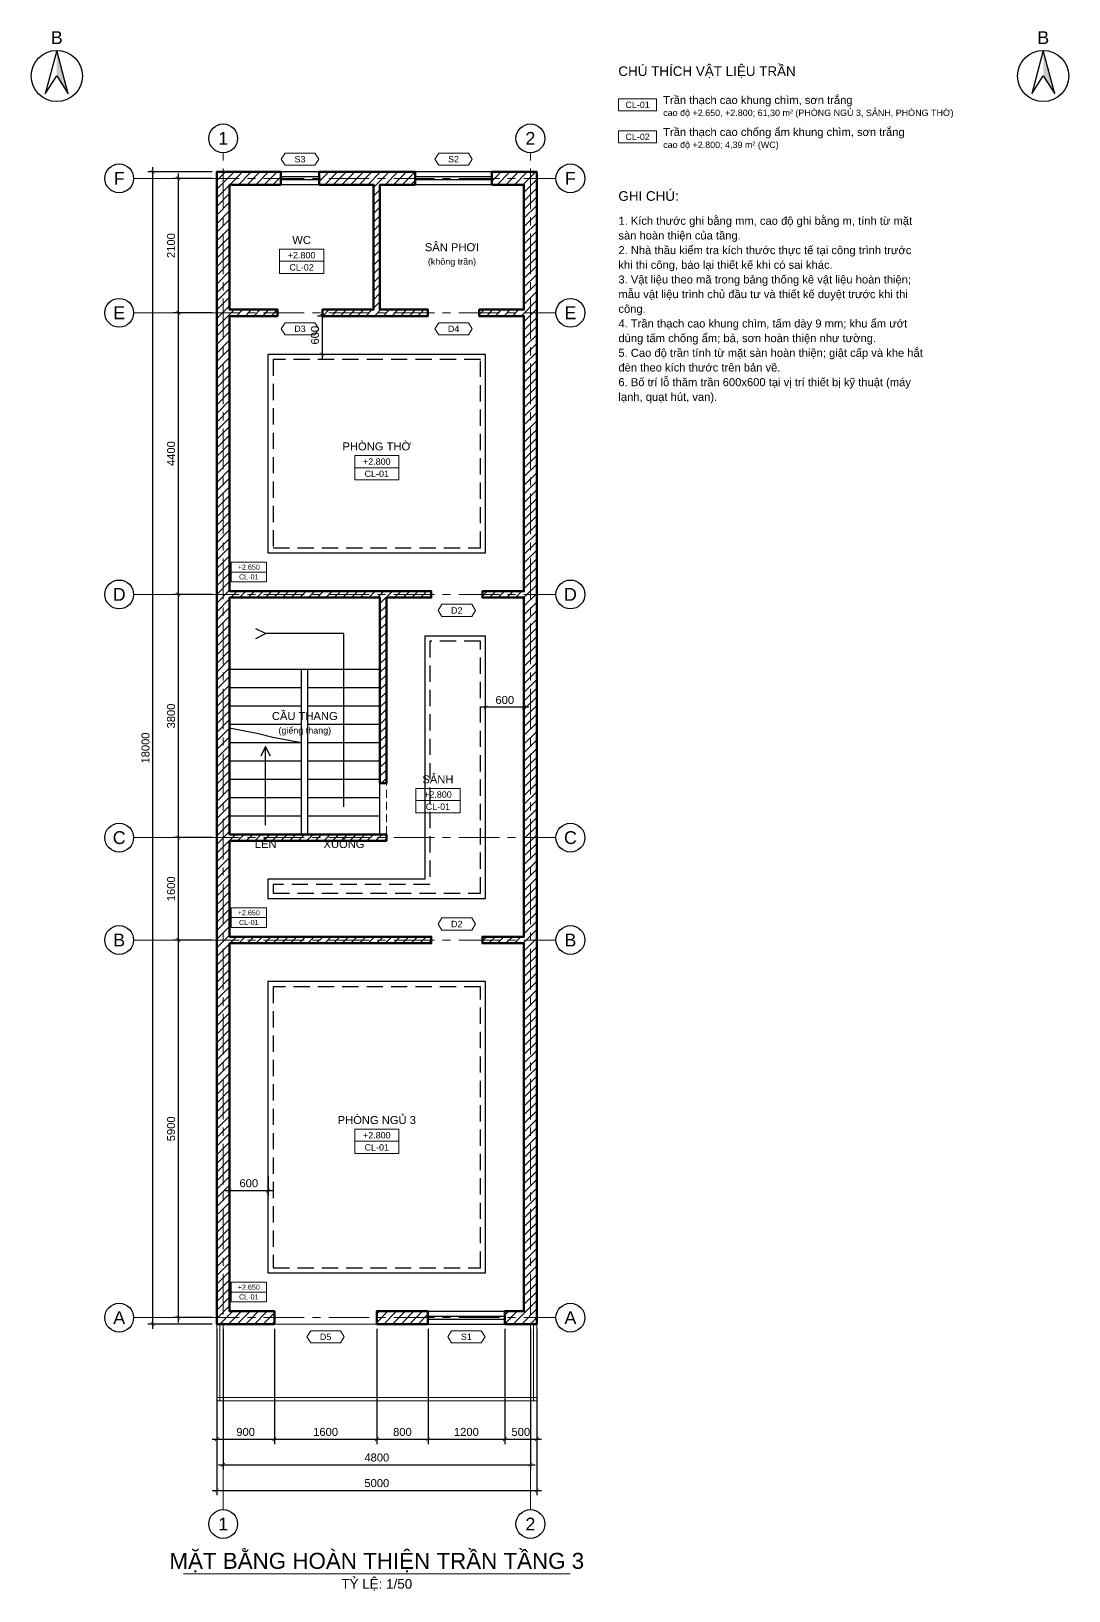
# Model space of a CAD drawing. Header units: millimetres. Extents: x -2900 to 278461, y -22074 to 20200.
# Drawn here: x 153980 to 170192, y -4168 to 20200 of the extents above; entities that cross this region are included whole.
import ezdxf
from ezdxf.enums import TextEntityAlignment as Align

# ---------------------------------------------------------------- set-up
doc = ezdxf.new("R2010")
doc.units = ezdxf.units.MM
doc.header["$LTSCALE"] = 20
for name, pattern in [('CENTER', [50.8, 31.75, -6.35, 6.35, -6.35]), ('DASHED', [19.05, 12.7, -6.35]), ('HIDDEN', [9.525, 6.35, -3.175])]:
    doc.linetypes.add(name, pattern=pattern)
for name, color, linetype, lineweight in [('A-ANNO-DIMS', 1, 'Continuous', 18), ('A-ANNO-NOTE', 7, 'Continuous', 18), ('A-ANNO-ROOM', 7, 'Continuous', 25), ('A-ANNO-SYMB', 7, 'Continuous', 25), ('A-ANNO-TEXT', 7, 'Continuous', 18), ('A-CLNG', 7, 'Continuous', 25), ('A-FLOR-LEVL', 8, 'Continuous', 18), ('A-FLOR-STRS', 6, 'Continuous', 25), ('A-GLAZ', 4, 'Continuous', 25), ('A-OPEN', 8, 'HIDDEN', 18), ('A-WALL', 7, 'Continuous', 50), ('A-WALL-PATT', 8, 'Continuous', 9), ('E-LITE-STRP', 2, 'DASHED', 25), ('S-GRID', 1, 'CENTER', 18), ('S-GRID-IDEN', 7, 'Continuous', 25)]:
    doc.layers.add(name, color=color, linetype=linetype, lineweight=lineweight)
doc.styles.add('MCP-ARIAL', font='arial.ttf')
doc.dimstyles.new('MCP-1-50', dxfattribs={"dimscale": 50, "dimtxt": 2.5, "dimasz": 1.2, "dimexe": 1.5, "dimexo": 1.5, "dimgap": 1, "dimtad": 1, "dimdec": 0, "dimdsep": 46, "dimtxsty": 'MCP-ARIAL', "dimblk": 'ARCHTICK', "dimblk1": 'ARCHTICK', "dimblk2": 'ARCHTICK', "dimcen": 0.09, "dimdle": 1.5, "dimclrd": 256, "dimclre": 256, "dimclrt": 256, "dimadec": 0, "dimazin": 0, "dimtfac": 1, "dimtdec": 4, "dimtix": 1, "dimtmove": 2, "dimatfit": 3, "dimfxl": 1, "dimtolj": 1, "dimtzin": 0, "dimarcsym": 0})

# ---------------------------------------------------------------- blocks, each defined once
blk = doc.blocks.new('MCP_THE_LG_3')
blk.add_lwpolyline([(-5.85, 0), (-4.65, 1.9), (4.65, 1.9), (5.85, 0), (4.65, -1.9), (-4.65, -1.9)], close=True)
at = {"style": 'MCP-ARIAL'}
blk.add_attdef('MA', text='', height=2, dxfattribs=at).set_placement((0, 0), align=Align.MIDDLE_CENTER)
blk = doc.blocks.new('MCP_CUA_SO_1200_200')
for p, q in [((0, 200), (1200, 200)), ((0, 125), (1200, 125)), ((0, 75), (1200, 75)), ((0, 0), (1200, 0))]:
    blk.add_line(p, q)
at = {"style": 'MCP-ARIAL', "flags": 1}
for tag, p in [('MA', (600, -100)), ('LOAI', (600, -220)), ('RONG', (600, -340))]:
    blk.add_attdef(tag, p, '', height=80, dxfattribs=at)
blk = doc.blocks.new('MCP_CUA_SO_600_200')
for p, q in [((0, 200), (600, 200)), ((0, 125), (600, 125)), ((0, 75), (600, 75)), ((0, 0), (600, 0))]:
    blk.add_line(p, q)
at = {"style": 'MCP-ARIAL', "flags": 1}
for tag, p in [('MA', (300, -100)), ('LOAI', (300, -220)), ('RONG', (300, -340))]:
    blk.add_attdef(tag, p, '', height=80, dxfattribs=at)
blk = doc.blocks.new('_ArchTick')
at = {"color": 0, "linetype": 'ByBlock', "const_width": 0.15}
blk.add_lwpolyline([(-0.5, -0.5), (0.5, 0.5)], dxfattribs=at)
blk = doc.blocks.new('*D189')
at = {"layer": 'A-ANNO-DIMS', "lineweight": -2, "transparency": 16777216}
for p, q in [((156880, -75), (156880, -1875)), ((157780, -75), (157780, -1875)), ((156805, -1800), (157855, -1800))]:
    blk.add_line(p, q, dxfattribs=at)
at = {"layer": 'Defpoints', "color": 0, "transparency": 16777216}
for p in [(156880, 0), (157780, 0), (157780, -1800)]:
    blk.add_point(p, dxfattribs=at)
at = {"layer": 'A-ANNO-DIMS', "lineweight": -2, "transparency": 16777216, "xscale": 60, "yscale": 60, "zscale": 60, "rotation": 180}
blk.add_blockref('_ArchTick', (156880, -1800), dxfattribs=at)
at = {"layer": 'A-ANNO-DIMS', "lineweight": -2, "transparency": 16777216, "xscale": 60, "yscale": 60, "zscale": 60}
blk.add_blockref('_ArchTick', (157780, -1800), dxfattribs=at)
at = {"layer": 'A-ANNO-DIMS', "transparency": 16777216, "insert": (157330, -1686), "char_height": 125, "attachment_point": 5, "style": 'MCP-ARIAL'}
blk.add_mtext('\\A1;900', dxfattribs=at)
blk = doc.blocks.new('*D190')
at = {"layer": 'A-ANNO-DIMS', "lineweight": -2, "transparency": 16777216}
for p, q in [((157780, -75), (157780, -1875)), ((159380, -75), (159380, -1875)), ((157705, -1800), (159455, -1800))]:
    blk.add_line(p, q, dxfattribs=at)
at = {"layer": 'Defpoints', "color": 0, "transparency": 16777216}
for p in [(157780, 0), (159380, 0), (159380, -1800)]:
    blk.add_point(p, dxfattribs=at)
at = {"layer": 'A-ANNO-DIMS', "lineweight": -2, "transparency": 16777216, "xscale": 60, "yscale": 60, "zscale": 60, "rotation": 180}
blk.add_blockref('_ArchTick', (157780, -1800), dxfattribs=at)
at = {"layer": 'A-ANNO-DIMS', "lineweight": -2, "transparency": 16777216, "xscale": 60, "yscale": 60, "zscale": 60}
blk.add_blockref('_ArchTick', (159380, -1800), dxfattribs=at)
at = {"layer": 'A-ANNO-DIMS', "transparency": 16777216, "insert": (158580, -1686), "char_height": 125, "attachment_point": 5, "style": 'MCP-ARIAL'}
blk.add_mtext('\\A1;1600', dxfattribs=at)
blk = doc.blocks.new('*D191')
at = {"layer": 'A-ANNO-DIMS', "lineweight": -2, "transparency": 16777216}
for p, q in [((159380, -75), (159380, -1875)), ((160180, -75), (160180, -1875)), ((159305, -1800), (160255, -1800))]:
    blk.add_line(p, q, dxfattribs=at)
at = {"layer": 'Defpoints', "color": 0, "transparency": 16777216}
for p in [(159380, 0), (160180, 0), (160180, -1800)]:
    blk.add_point(p, dxfattribs=at)
at = {"layer": 'A-ANNO-DIMS', "lineweight": -2, "transparency": 16777216, "xscale": 60, "yscale": 60, "zscale": 60, "rotation": 180}
blk.add_blockref('_ArchTick', (159380, -1800), dxfattribs=at)
at = {"layer": 'A-ANNO-DIMS', "lineweight": -2, "transparency": 16777216, "xscale": 60, "yscale": 60, "zscale": 60}
blk.add_blockref('_ArchTick', (160180, -1800), dxfattribs=at)
at = {"layer": 'A-ANNO-DIMS', "transparency": 16777216, "insert": (159780, -1686), "char_height": 125, "attachment_point": 5, "style": 'MCP-ARIAL'}
blk.add_mtext('\\A1;800', dxfattribs=at)
blk = doc.blocks.new('*D192')
at = {"layer": 'A-ANNO-DIMS', "lineweight": -2, "transparency": 16777216}
for p, q in [((160180, -75), (160180, -1875)), ((161380, -75), (161380, -1875)), ((160105, -1800), (161455, -1800))]:
    blk.add_line(p, q, dxfattribs=at)
at = {"layer": 'Defpoints', "color": 0, "transparency": 16777216}
for p in [(160180, 0), (161380, 0), (161380, -1800)]:
    blk.add_point(p, dxfattribs=at)
at = {"layer": 'A-ANNO-DIMS', "lineweight": -2, "transparency": 16777216, "xscale": 60, "yscale": 60, "zscale": 60, "rotation": 180}
blk.add_blockref('_ArchTick', (160180, -1800), dxfattribs=at)
at = {"layer": 'A-ANNO-DIMS', "lineweight": -2, "transparency": 16777216, "xscale": 60, "yscale": 60, "zscale": 60}
blk.add_blockref('_ArchTick', (161380, -1800), dxfattribs=at)
at = {"layer": 'A-ANNO-DIMS', "transparency": 16777216, "insert": (160780, -1686), "char_height": 125, "attachment_point": 5, "style": 'MCP-ARIAL'}
blk.add_mtext('\\A1;1200', dxfattribs=at)
blk = doc.blocks.new('*D193')
at = {"layer": 'A-ANNO-DIMS', "lineweight": -2, "transparency": 16777216}
for p, q in [((161380, -75), (161380, -1875)), ((161880, -75), (161880, -1875)), ((161305, -1800), (161955, -1800))]:
    blk.add_line(p, q, dxfattribs=at)
at = {"layer": 'Defpoints', "color": 0, "transparency": 16777216}
for p in [(161380, 0), (161880, 0), (161880, -1800)]:
    blk.add_point(p, dxfattribs=at)
at = {"layer": 'A-ANNO-DIMS', "lineweight": -2, "transparency": 16777216, "xscale": 60, "yscale": 60, "zscale": 60, "rotation": 180}
blk.add_blockref('_ArchTick', (161380, -1800), dxfattribs=at)
at = {"layer": 'A-ANNO-DIMS', "lineweight": -2, "transparency": 16777216, "xscale": 60, "yscale": 60, "zscale": 60}
blk.add_blockref('_ArchTick', (161880, -1800), dxfattribs=at)
at = {"layer": 'A-ANNO-DIMS', "transparency": 16777216, "insert": (161630, -1686), "char_height": 125, "attachment_point": 5, "style": 'MCP-ARIAL'}
blk.add_mtext('\\A1;500', dxfattribs=at)
blk = doc.blocks.new('*D194')
at = {"layer": 'A-ANNO-DIMS', "lineweight": -2, "transparency": 16777216}
for p, q in [((156980, -75), (156980, -2275)), ((161780, -75), (161780, -2275)), ((156905, -2200), (161855, -2200))]:
    blk.add_line(p, q, dxfattribs=at)
at = {"layer": 'Defpoints', "color": 0, "transparency": 16777216}
for p in [(156980, 0), (161780, 0), (161780, -2200)]:
    blk.add_point(p, dxfattribs=at)
at = {"layer": 'A-ANNO-DIMS', "lineweight": -2, "transparency": 16777216, "xscale": 60, "yscale": 60, "zscale": 60, "rotation": 180}
blk.add_blockref('_ArchTick', (156980, -2200), dxfattribs=at)
at = {"layer": 'A-ANNO-DIMS', "lineweight": -2, "transparency": 16777216, "xscale": 60, "yscale": 60, "zscale": 60}
blk.add_blockref('_ArchTick', (161780, -2200), dxfattribs=at)
at = {"layer": 'A-ANNO-DIMS', "transparency": 16777216, "insert": (159380, -2086), "char_height": 125, "attachment_point": 5, "style": 'MCP-ARIAL'}
blk.add_mtext('\\A1;4800', dxfattribs=at)
blk = doc.blocks.new('*D195')
at = {"layer": 'A-ANNO-DIMS', "lineweight": -2, "transparency": 16777216}
for p, q in [((156880, -75), (156880, -2675)), ((161880, -75), (161880, -2675)), ((156805, -2600), (161955, -2600))]:
    blk.add_line(p, q, dxfattribs=at)
at = {"layer": 'Defpoints', "color": 0, "transparency": 16777216}
for p in [(156880, 0), (161880, 0), (161880, -2600)]:
    blk.add_point(p, dxfattribs=at)
at = {"layer": 'A-ANNO-DIMS', "lineweight": -2, "transparency": 16777216, "xscale": 60, "yscale": 60, "zscale": 60, "rotation": 180}
blk.add_blockref('_ArchTick', (156880, -2600), dxfattribs=at)
at = {"layer": 'A-ANNO-DIMS', "lineweight": -2, "transparency": 16777216, "xscale": 60, "yscale": 60, "zscale": 60}
blk.add_blockref('_ArchTick', (161880, -2600), dxfattribs=at)
at = {"layer": 'A-ANNO-DIMS', "transparency": 16777216, "insert": (159380, -2486), "char_height": 125, "attachment_point": 5, "style": 'MCP-ARIAL'}
blk.add_mtext('\\A1;5000', dxfattribs=at)
blk = doc.blocks.new('*D196')
at = {"layer": 'A-ANNO-DIMS', "lineweight": -2, "transparency": 16777216}
for p, q in [((156805, 6000), (156205, 6000)), ((156280, 25), (156280, 6075)), ((156805, 100), (156205, 100))]:
    blk.add_line(p, q, dxfattribs=at)
at = {"layer": 'Defpoints', "color": 0, "transparency": 16777216}
for p in [(156280, 6000), (156880, 6000), (156880, 100)]:
    blk.add_point(p, dxfattribs=at)
at = {"layer": 'A-ANNO-DIMS', "lineweight": -2, "transparency": 16777216, "xscale": 60, "yscale": 60, "zscale": 60}
for p, rotation in [((156280, 6000), 90), ((156280, 100), 270)]:
    blk.add_blockref('_ArchTick', p, dxfattribs=dict(at, rotation=rotation))
at = {"layer": 'A-ANNO-DIMS', "transparency": 16777216, "insert": (156166, 3050), "char_height": 125, "attachment_point": 5, "rotation": 90, "style": 'MCP-ARIAL'}
blk.add_mtext('\\A1;5900', dxfattribs=at)
blk = doc.blocks.new('*D197')
at = {"layer": 'A-ANNO-DIMS', "lineweight": -2, "transparency": 16777216}
for p, q in [((156805, 7600), (156205, 7600)), ((156280, 5925), (156280, 7675)), ((156805, 6000), (156205, 6000))]:
    blk.add_line(p, q, dxfattribs=at)
at = {"layer": 'Defpoints', "color": 0, "transparency": 16777216}
for p in [(156280, 7600), (156880, 7600), (156880, 6000)]:
    blk.add_point(p, dxfattribs=at)
at = {"layer": 'A-ANNO-DIMS', "lineweight": -2, "transparency": 16777216, "xscale": 60, "yscale": 60, "zscale": 60}
for p, rotation in [((156280, 7600), 90), ((156280, 6000), 270)]:
    blk.add_blockref('_ArchTick', p, dxfattribs=dict(at, rotation=rotation))
at = {"layer": 'A-ANNO-DIMS', "transparency": 16777216, "insert": (156166, 6800), "char_height": 125, "attachment_point": 5, "rotation": 90, "style": 'MCP-ARIAL'}
blk.add_mtext('\\A1;1600', dxfattribs=at)
blk = doc.blocks.new('*D198')
at = {"layer": 'A-ANNO-DIMS', "lineweight": -2, "transparency": 16777216}
for p, q in [((156280, 7525), (156280, 11475)), ((156805, 11400), (156205, 11400)), ((156805, 7600), (156205, 7600))]:
    blk.add_line(p, q, dxfattribs=at)
at = {"layer": 'Defpoints', "color": 0, "transparency": 16777216}
for p in [(156280, 11400), (156880, 11400), (156880, 7600)]:
    blk.add_point(p, dxfattribs=at)
at = {"layer": 'A-ANNO-DIMS', "lineweight": -2, "transparency": 16777216, "xscale": 60, "yscale": 60, "zscale": 60}
for p, rotation in [((156280, 11400), 90), ((156280, 7600), 270)]:
    blk.add_blockref('_ArchTick', p, dxfattribs=dict(at, rotation=rotation))
at = {"layer": 'A-ANNO-DIMS', "transparency": 16777216, "insert": (156166, 9500), "char_height": 125, "attachment_point": 5, "rotation": 90, "style": 'MCP-ARIAL'}
blk.add_mtext('\\A1;3800', dxfattribs=at)
blk = doc.blocks.new('*D199')
at = {"layer": 'A-ANNO-DIMS', "lineweight": -2, "transparency": 16777216}
for p, q in [((156280, 11325), (156280, 15875)), ((156805, 15800), (156205, 15800)), ((156805, 11400), (156205, 11400))]:
    blk.add_line(p, q, dxfattribs=at)
at = {"layer": 'Defpoints', "color": 0, "transparency": 16777216}
for p in [(156280, 15800), (156880, 15800), (156880, 11400)]:
    blk.add_point(p, dxfattribs=at)
at = {"layer": 'A-ANNO-DIMS', "lineweight": -2, "transparency": 16777216, "xscale": 60, "yscale": 60, "zscale": 60}
for p, rotation in [((156280, 15800), 90), ((156280, 11400), 270)]:
    blk.add_blockref('_ArchTick', p, dxfattribs=dict(at, rotation=rotation))
at = {"layer": 'A-ANNO-DIMS', "transparency": 16777216, "insert": (156166, 13600), "char_height": 125, "attachment_point": 5, "rotation": 90, "style": 'MCP-ARIAL'}
blk.add_mtext('\\A1;4400', dxfattribs=at)
blk = doc.blocks.new('*D200')
at = {"layer": 'A-ANNO-DIMS', "lineweight": -2, "transparency": 16777216}
for p, q in [((156805, 17900), (156205, 17900)), ((156280, 15725), (156280, 17975)), ((156805, 15800), (156205, 15800))]:
    blk.add_line(p, q, dxfattribs=at)
at = {"layer": 'Defpoints', "color": 0, "transparency": 16777216}
for p in [(156280, 17900), (156880, 17900), (156880, 15800)]:
    blk.add_point(p, dxfattribs=at)
at = {"layer": 'A-ANNO-DIMS', "lineweight": -2, "transparency": 16777216, "xscale": 60, "yscale": 60, "zscale": 60}
for p, rotation in [((156280, 17900), 90), ((156280, 15800), 270)]:
    blk.add_blockref('_ArchTick', p, dxfattribs=dict(at, rotation=rotation))
at = {"layer": 'A-ANNO-DIMS', "transparency": 16777216, "insert": (156166, 16850), "char_height": 125, "attachment_point": 5, "rotation": 90, "style": 'MCP-ARIAL'}
blk.add_mtext('\\A1;2100', dxfattribs=at)
blk = doc.blocks.new('*D201')
at = {"layer": 'A-ANNO-DIMS', "lineweight": -2, "transparency": 16777216}
for p, q in [((155880, -75), (155880, 18075)), ((156805, 18000), (155805, 18000)), ((156805, 0), (155805, 0))]:
    blk.add_line(p, q, dxfattribs=at)
at = {"layer": 'Defpoints', "color": 0, "transparency": 16777216}
for p in [(155880, 18000), (156880, 18000), (156880, 0)]:
    blk.add_point(p, dxfattribs=at)
at = {"layer": 'A-ANNO-DIMS', "lineweight": -2, "transparency": 16777216, "xscale": 60, "yscale": 60, "zscale": 60}
for p, rotation in [((155880, 18000), 90), ((155880, 0), 270)]:
    blk.add_blockref('_ArchTick', p, dxfattribs=dict(at, rotation=rotation))
at = {"layer": 'A-ANNO-DIMS', "transparency": 16777216, "insert": (155766, 9000), "char_height": 125, "attachment_point": 5, "rotation": 90, "style": 'MCP-ARIAL'}
blk.add_mtext('\\A1;18000', dxfattribs=at)
blk = doc.blocks.new('MCP_TRUC')
blk.add_circle((0, 0), 4.5)
at = {"style": 'MCP-ARIAL'}
blk.add_attdef('SO', text='', height=4, dxfattribs=at).set_placement((0, 0), align=Align.MIDDLE_CENTER)
blk = doc.blocks.new('MCP_HUONG_BAC')
blk.add_hatch(color=256).paths.add_polyline_path([(0, 8), (0, 0), (3.6, -5.6)], flags=16)
blk.add_lwpolyline([(0, 8), (-3.6, -5.6), (0, 0), (3.6, -5.6)], close=True)
blk.add_circle((0, 0), 8)
at = {"style": 'MCP-ARIAL'}
blk.add_attdef('KY_HIEU', text='', height=4, dxfattribs=at).set_placement((0, 12), align=Align.MIDDLE_CENTER)
blk = doc.blocks.new('MCP_THE_TRAN_6')
blk.add_line((-6.9, 0), (6.9, 0))
blk.add_lwpolyline([(-6.9, -3.8), (6.9, -3.8), (6.9, 3.8), (-6.9, 3.8)], close=True)
at = {"style": 'MCP-ARIAL'}
for tag, p in [('COTE', (0, 1.9)), ('MA', (0, -1.9))]:
    blk.add_attdef(tag, text='', height=2, dxfattribs=at).set_placement(p, align=Align.MIDDLE_CENTER)
blk = doc.blocks.new('*D202')
at = {"layer": 'A-ANNO-DIMS', "lineweight": -2, "transparency": 16777216}
for p, q in [((157080, 2310), (157080, 2010)), ((157680, 2310), (157680, 2010)), ((157005, 2085), (157755, 2085))]:
    blk.add_line(p, q, dxfattribs=at)
at = {"layer": 'Defpoints', "color": 0, "transparency": 16777216}
for p in [(157080, 2385), (157680, 2385), (157680, 2085)]:
    blk.add_point(p, dxfattribs=at)
at = {"layer": 'A-ANNO-DIMS', "lineweight": -2, "transparency": 16777216, "xscale": 60, "yscale": 60, "zscale": 60, "rotation": 180}
blk.add_blockref('_ArchTick', (157080, 2085), dxfattribs=at)
at = {"layer": 'A-ANNO-DIMS', "lineweight": -2, "transparency": 16777216, "xscale": 60, "yscale": 60, "zscale": 60}
blk.add_blockref('_ArchTick', (157680, 2085), dxfattribs=at)
at = {"layer": 'A-ANNO-DIMS', "transparency": 16777216, "insert": (157380, 2199), "char_height": 125, "attachment_point": 5, "style": 'MCP-ARIAL'}
blk.add_mtext('\\A1;600', dxfattribs=at)
blk = doc.blocks.new('*D203')
at = {"layer": 'A-ANNO-DIMS', "lineweight": -2, "transparency": 16777216}
for p, q in [((161755, 9636), (161005, 9636)), ((161080, 9411), (161080, 9711)), ((161680, 9411), (161680, 9711))]:
    blk.add_line(p, q, dxfattribs=at)
at = {"layer": 'Defpoints', "color": 0, "transparency": 16777216}
for p in [(161080, 9636), (161080, 9336), (161680, 9336)]:
    blk.add_point(p, dxfattribs=at)
at = {"layer": 'A-ANNO-DIMS', "lineweight": -2, "transparency": 16777216, "xscale": 60, "yscale": 60, "zscale": 60, "rotation": 180}
blk.add_blockref('_ArchTick', (161080, 9636), dxfattribs=at)
at = {"layer": 'A-ANNO-DIMS', "lineweight": -2, "transparency": 16777216, "xscale": 60, "yscale": 60, "zscale": 60}
blk.add_blockref('_ArchTick', (161680, 9636), dxfattribs=at)
at = {"layer": 'A-ANNO-DIMS', "transparency": 16777216, "insert": (161380, 9750), "char_height": 125, "attachment_point": 5, "style": 'MCP-ARIAL'}
blk.add_mtext('\\A1;600', dxfattribs=at)
blk = doc.blocks.new('*D204')
at = {"layer": 'A-ANNO-DIMS', "lineweight": -2, "transparency": 16777216}
for p, q in [((158753, 15750), (158453, 15750)), ((158528, 15825), (158528, 15075)), ((158753, 15150), (158453, 15150))]:
    blk.add_line(p, q, dxfattribs=at)
at = {"layer": 'Defpoints', "color": 0, "transparency": 16777216}
for p in [(158828, 15750), (158528, 15150), (158828, 15150)]:
    blk.add_point(p, dxfattribs=at)
at = {"layer": 'A-ANNO-DIMS', "lineweight": -2, "transparency": 16777216, "xscale": 60, "yscale": 60, "zscale": 60}
for p, rotation in [((158528, 15750), 90), ((158528, 15150), 270)]:
    blk.add_blockref('_ArchTick', p, dxfattribs=dict(at, rotation=rotation))
at = {"layer": 'A-ANNO-DIMS', "transparency": 16777216, "insert": (158414, 15450), "char_height": 125, "attachment_point": 5, "rotation": 90, "style": 'MCP-ARIAL'}
blk.add_mtext('\\A1;600', dxfattribs=at)
blk = doc.blocks.new('MCP_THE_5')
blk.add_lwpolyline([(-5.95, -1.9), (5.95, -1.9), (5.95, 1.9), (-5.95, 1.9)], close=True)
at = {"style": 'MCP-ARIAL'}
blk.add_attdef('MA', text='', height=2, dxfattribs=at).set_placement((0, 0), align=Align.MIDDLE_CENTER)

msp = doc.modelspace()

# ---------------------------------------------------------------- hatches: boundary and pattern name
at = {"layer": 'A-WALL-PATT'}
h = msp.add_hatch(dxfattribs=at)
h.set_pattern_fill('ANSI31', color=256, scale=30, style=0)
h.paths.add_polyline_path([(161179.913, 18000), (161179.913, 17800), (161679.913, 17800), (161679.913, 15850), (160979.913, 15850), (160979.913, 15750), (161679.913, 15750), (161679.913, 11450), (161029.913, 11450), (161029.913, 11350), (161679.913, 11350), (161679.913, 6050), (161029.913, 6050), (161029.913, 5950), (161679.913, 5950), (161679.913, 200), (161379.913, 200), (161379.913, 0), (161879.913, 0), (161879.913, 18000)], flags=16)
h.paths.add_polyline_path([(159979.913, 17800), (159979.913, 18000), (158479.913, 18000), (158479.913, 17800), (159329.913, 17800), (159329.913, 15850), (158529.913, 15850), (158529.913, 15750), (160179.913, 15750), (160179.913, 15850), (159429.913, 15850), (159429.913, 17800)], flags=16)
h.paths.add_polyline_path([(157879.913, 17800), (157879.913, 18000), (156879.913, 18000), (156879.913, 0), (157779.913, 0), (157779.913, 200), (157079.913, 200), (157079.913, 5950), (160229.913, 5950), (160229.913, 6050), (157079.913, 6050), (157079.913, 7550), (159529.913, 7550), (159529.913, 7650), (157079.913, 7650), (157079.913, 11350), (159429.913, 11350), (159429.913, 8450), (159529.913, 8450), (159529.913, 11350), (160229.913, 11350), (160229.913, 11450), (157079.913, 11450), (157079.913, 15750), (157829.913, 15750), (157829.913, 15850), (157079.913, 15850), (157079.913, 17800)], flags=16)
h.paths.add_polyline_path([(160179.913, 0), (160179.913, 200), (159379.913, 200), (159379.913, 0)], flags=16)

# ---------------------------------------------------------------- linework, layer by layer
at = {"layer": 'A-ANNO-TEXT'}
msp.add_line((156359.91, -3905), (162399.91, -3905), dxfattribs=at)
at = {"layer": 'A-CLNG'}
for points in [[(161079.91, 15150), (157679.91, 15150), (157679.91, 12050), (161079.91, 12050)], [(160129.91, 6950), (157679.91, 6950), (157679.91, 6650), (161079.91, 6650), (161079.91, 10750), (160129.91, 10750)], [(161079.91, 5350), (157679.91, 5350), (157679.91, 800), (161079.91, 800)]]:
    msp.add_lwpolyline(points, close=True, dxfattribs=at)
at = {"layer": 'A-FLOR-LEVL'}
for p, q in [((156929.913, 0), (156929.913, -1200)), ((161829.913, -1200), (161829.913, 0)), ((156879.913, -1150), (161879.913, -1150))]:
    msp.add_line(p, q, dxfattribs=at)
msp.add_lwpolyline([(156879.913, -1200), (161879.913, -1200), (161879.913, 0), (156879.913, 0)], close=True, dxfattribs=at)
at = {"layer": 'A-FLOR-STRS'}
for p, q in [((159429.913, 10225), (157079.913, 10225)), ((158204.913, 7650), (158204.913, 10225)), ((158304.913, 7650), (158304.913, 10225)), ((158204.913, 9938.888889), (157079.913, 9938.888889)), ((159429.913, 9938.888889), (158304.913, 9938.888889)), ((158204.913, 9652.777778), (157079.913, 9652.777778)), ((159429.913, 9652.777778), (158304.913, 9652.777778)), ((158204.913, 9366.666667), (157079.913, 9366.666667)), ((159429.913, 9366.666667), (158304.913, 9366.666667)), ((158204.913, 9080.555556), (157079.913, 9080.555556)), ((159429.913, 9080.555556), (158304.913, 9080.555556)), ((158204.913, 8794.444444), (157079.913, 8794.444444)), ((159429.913, 8794.444444), (158304.913, 8794.444444)), ((158204.913, 8508.333333), (157079.913, 8508.333333)), ((159429.913, 8508.333333), (158304.913, 8508.333333)), ((158204.913, 8222.222222), (157079.913, 8222.222222)), ((159429.913, 8222.222222), (158304.913, 8222.222222)), ((158204.913, 7936.111111), (157079.913, 7936.111111)), ((159429.913, 7936.111111), (158304.913, 7936.111111)), ((159429.913, 7650), (158304.913, 7650))]:
    msp.add_line(p, q, dxfattribs=at)
msp.add_lwpolyline([(159429.913, 7650), (159429.913, 11350), (157079.913, 11350), (157079.913, 7650)], close=True, dxfattribs=at)
for points in [[(157492.413, 10712.5), (157642.413, 10787.5), (157492.413, 10862.5)], [(158867.413, 8079.166667), (158867.413, 10787.5), (157642.413, 10787.5)], [(158204.913, 9080.555556), (157754.913, 9166.388889), (157529.913, 9223.611111), (157079.913, 9309.444444)], [(157717.413, 8873.333333), (157642.413, 9023.333333), (157567.413, 8873.333333)], [(157642.413, 7793.055556), (157642.413, 9023.333333)]]:
    msp.add_lwpolyline(points, dxfattribs=at)
at = {"layer": 'A-OPEN'}
for p, q in [((159429.913, 7650), (159429.913, 8450)), ((159529.913, 7650), (159529.913, 8450))]:
    msp.add_line(p, q, dxfattribs=at)
at = {"layer": 'A-WALL'}
for points in [[(157879.913, 17800), (157879.913, 18000), (156879.913, 18000), (156879.913, 0), (157779.913, 0), (157779.913, 200), (157079.913, 200), (157079.913, 5950), (160229.913, 5950), (160229.913, 6050), (157079.913, 6050), (157079.913, 7550), (159529.913, 7550), (159529.913, 7650), (157079.913, 7650), (157079.913, 11350), (159429.913, 11350), (159429.913, 8450), (159529.913, 8450), (159529.913, 11350), (160229.913, 11350), (160229.913, 11450), (157079.913, 11450), (157079.913, 15750), (157829.913, 15750), (157829.913, 15850), (157079.913, 15850), (157079.913, 17800)], [(159979.913, 17800), (159979.913, 18000), (158479.913, 18000), (158479.913, 17800), (159329.913, 17800), (159329.913, 15850), (158529.913, 15850), (158529.913, 15750), (160179.913, 15750), (160179.913, 15850), (159429.913, 15850), (159429.913, 17800)], [(161179.913, 18000), (161179.913, 17800), (161679.913, 17800), (161679.913, 15850), (160979.913, 15850), (160979.913, 15750), (161679.913, 15750), (161679.913, 11450), (161029.913, 11450), (161029.913, 11350), (161679.913, 11350), (161679.913, 6050), (161029.913, 6050), (161029.913, 5950), (161679.913, 5950), (161679.913, 200), (161379.913, 200), (161379.913, 0), (161879.913, 0), (161879.913, 18000)], [(160179.913, 0), (160179.913, 200), (159379.913, 200), (159379.913, 0)]]:
    msp.add_lwpolyline(points, close=True, dxfattribs=at)
at = {"layer": 'E-LITE-STRP'}
for points in [[(160999.91, 15070), (157759.91, 15070), (157759.91, 12130), (160999.91, 12130)], [(160209.91, 6870), (157759.91, 6870), (157759.91, 6730), (160999.91, 6730), (160999.91, 10670), (160209.91, 10670)], [(160999.91, 5270), (157759.91, 5270), (157759.91, 880), (160999.91, 880)]]:
    msp.add_lwpolyline(points, close=True, dxfattribs=at)
at = {"layer": 'S-GRID'}
for p, q in [((156979.913, -2900), (156979.913, 18300)), ((161779.913, -2900), (161779.913, 18300)), ((155579.913, 17900), (162179.913, 17900)), ((155579.913, 15800), (162179.913, 15800)), ((155579.913, 11400), (162179.913, 11400)), ((155579.913, 7600), (162179.913, 7600)), ((155579.913, 6000), (162179.913, 6000)), ((155579.913, 100), (162179.913, 100))]:
    msp.add_line(p, q, dxfattribs=at)

# ---------------------------------------------------------------- block references
at = {"layer": 'A-ANNO-NOTE'}
for name, p, xscale, yscale, zscale, values in [('MCP_THE_5', (163454.91, 19050), 50, 50, 50, {'MA': 'CL-01'}), ('MCP_THE_5', (163454.91, 18550), 50, 50, 50, {'MA': 'CL-02'}), ('MCP_THE_TRAN_6', (158204.91, 16605), 50, 50, 50, {'COTE': '+2.800', 'MA': 'CL-02'}), ('MCP_THE_TRAN_6', (159379.91, 13380), 50, 50, 50, {'COTE': '+2.800', 'MA': 'CL-01'}), ('MCP_THE_TRAN_6', (157379.91, 11750), 40, 40, 40, {'COTE': '+2.650', 'MA': 'CL-01'}), ('MCP_THE_TRAN_6', (160335.04, 8178.38), 50, 50, 50, {'COTE': '+2.800', 'MA': 'CL-01'}), ('MCP_THE_TRAN_6', (157379.91, 6350), 40, 40, 40, {'COTE': '+2.650', 'MA': 'CL-01'}), ('MCP_THE_TRAN_6', (159379.91, 2855), 50, 50, 50, {'COTE': '+2.800', 'MA': 'CL-01'}), ('MCP_THE_TRAN_6', (157379.91, 500), 40, 40, 40, {'COTE': '+2.650', 'MA': 'CL-01'})]:
    msp.add_blockref(name, p, dxfattribs=dict(at, xscale=xscale, yscale=yscale, zscale=zscale)).add_auto_attribs(values)
at = {"layer": 'A-ANNO-SYMB', "xscale": 50, "yscale": 50, "zscale": 50}
for p in [(154379.91, 19500), (169792.43, 19500)]:
    msp.add_blockref('MCP_HUONG_BAC', p, dxfattribs=at).add_auto_attribs({'KY_HIEU': 'B'})
at = {"layer": 'A-ANNO-TEXT', "xscale": 50, "yscale": 50, "zscale": 50}
for p, values in [((158179.91, 18200), {'MA': 'S3'}), ((160579.91, 18200), {'MA': 'S2'}), ((158179.91, 15550), {'MA': 'D3'}), ((160579.91, 15550), {'MA': 'D4'}), ((160629.91, 11150), {'MA': 'D2'}), ((160629.91, 6250), {'MA': 'D2'}), ((158579.91, -200), {'MA': 'D5'}), ((160779.91, -200), {'MA': 'S1'})]:
    msp.add_blockref('MCP_THE_LG_3', p, dxfattribs=at).add_auto_attribs(values)
at = {"layer": 'A-GLAZ', "rotation": 180}
for name, p in [('MCP_CUA_SO_600_200', (158479.913, 18000)), ('MCP_CUA_SO_1200_200', (161179.913, 18000))]:
    msp.add_blockref(name, p, dxfattribs=at)
at = {"layer": 'A-GLAZ'}
msp.add_blockref('MCP_CUA_SO_1200_200', (160179.913, 0), dxfattribs=at)
at = {"layer": 'S-GRID-IDEN', "xscale": 50, "yscale": 50, "zscale": 50}
for p, values in [((156979.91, 18525), {'SO': '1'}), ((161779.91, 18525), {'SO': '2'}), ((155354.91, 17900), {'SO': 'F'}), ((162404.91, 17900), {'SO': 'F'}), ((155354.91, 15800), {'SO': 'E'}), ((162404.91, 15800), {'SO': 'E'}), ((155354.91, 11400), {'SO': 'D'}), ((162404.91, 11400), {'SO': 'D'}), ((155354.91, 7600), {'SO': 'C'}), ((162404.91, 7600), {'SO': 'C'}), ((155354.91, 6000), {'SO': 'B'}), ((162404.91, 6000), {'SO': 'B'}), ((155354.91, 100), {'SO': 'A'}), ((162404.91, 100), {'SO': 'A'}), ((156979.91, -3125), {'SO': '1'}), ((161779.91, -3125), {'SO': '2'})]:
    msp.add_blockref('MCP_TRUC', p, dxfattribs=at).add_auto_attribs(values)

# ---------------------------------------------------------------- texts
at = {"layer": 'A-ANNO-NOTE', "style": 'MCP-ARIAL'}
for s, height, p in [('Trần thạch cao khung chìm, sơn trắng', 125, (163854.91, 19125)), ('cao độ +2.650, +2.800; 61,30 m² (PHÒNG NGỦ 3, SẢNH, PHÒNG THỜ)', 100, (163854.91, 18925)), ('Trần thạch cao chống ẩm khung chìm, sơn trắng', 125, (163854.91, 18625)), ('cao độ +2.800; 4,39 m² (WC)', 100, (163854.91, 18425))]:
    msp.add_text(s, height=height, dxfattribs=at).set_placement(p, align=Align.MIDDLE_LEFT)
for s, p in [('(không trần)', (160554.91, 16600)), ('(giếng thang)', (158254.91, 9275))]:
    msp.add_text(s, height=100, dxfattribs=at).set_placement(p, align=Align.MIDDLE_CENTER)
at = {"layer": 'A-ANNO-ROOM', "style": 'MCP-ARIAL'}
for s, p in [('WC', (158204.91, 16937.5)), ('SÂN PHƠI', (160554.91, 16825)), ('PHÒNG THỜ', (159379.91, 13712.5)), ('CẦU THANG', (158254.91, 9500)), ('SẢNH', (160335.04, 8510.88)), ('PHÒNG NGỦ 3', (159379.91, 3187.5))]:
    msp.add_text(s, height=125, dxfattribs=at).set_placement(p, align=Align.MIDDLE_CENTER)
at = {"layer": 'A-ANNO-TEXT', "style": 'MCP-ARIAL'}
for s, p in [('CHÚ THÍCH VẬT LIỆU TRẦN', (163154.91, 19500)), ('GHI CHÚ:', (163154.91, 17550))]:
    msp.add_text(s, height=150, dxfattribs=at).set_placement(p)
for s, p in [('LÊN', (157642.413, 7500)), ('XUỐNG', (158867.413, 7500))]:
    msp.add_text(s, height=125, dxfattribs=at).set_placement(p, align=Align.MIDDLE_CENTER)
for s, height, p in [('MẶT BẰNG HOÀN THIỆN TRẦN TẦNG 3', 250, (159379.91, -3825)), ('TỶ LỆ: 1/50', 150, (159379.91, -4135))]:
    msp.add_text(s, height=height, dxfattribs=at).set_placement(p, align=Align.CENTER)
at = {"layer": 'A-ANNO-TEXT', "insert": (163154.91, 17300), "char_height": 125, "width": 4750, "attachment_point": 1, "line_spacing_factor": 1.1, "style": 'MCP-ARIAL'}
msp.add_mtext('1. Kích thước ghi bằng mm, cao độ ghi bằng m, tính từ mặt sàn hoàn thiện của tầng.\\P2. Nhà thầu kiểm tra kích thước thực tế tại công trình trước khi thi công, báo lại thiết kế khi có sai khác.\\P3. Vật liệu theo mã trong bảng thống kê vật liệu hoàn thiện; mẫu vật liệu trình chủ đầu tư và thiết kế duyệt trước khi thi công.\\P4. Trần thạch cao khung chìm, tấm dày 9 mm; khu ẩm ướt dùng tấm chống ẩm; bả, sơn hoàn thiện như tường.\\P5. Cao độ trần tính từ mặt sàn hoàn thiện; giật cấp và khe hắt đèn theo kích thước trên bản vẽ.\\P6. Bố trí lỗ thăm trần 600x600 tại vị trí thiết bị kỹ thuật (máy lạnh, quạt hút, van).', dxfattribs=at)

# ---------------------------------------------------------------- dimensions: what is measured, and where the dimension line sits
at = {"layer": 'A-ANNO-DIMS'}
for base, p1, p2, picture, middle in [((155879.913, 18000), (156879.913, 0), (156879.913, 18000), '*D201', (155766.091377, 9000)), ((156279.913, 17900), (156879.913, 15800), (156879.913, 17900), '*D200', (156166.091377, 16850)), ((156279.913, 15800), (156879.913, 11400), (156879.913, 15800), '*D199', (156166.091377, 13600)), ((156279.913, 11400), (156879.913, 7600), (156879.913, 11400), '*D198', (156166.048744, 9500)), ((156279.913, 7600), (156879.913, 6000), (156879.913, 7600), '*D197', (156166.091377, 6800)), ((156279.913, 6000), (156879.913, 100), (156879.913, 6000), '*D196', (156166.091377, 3050))]:
    dim = msp.add_linear_dim(base=base, p1=p1, p2=p2, angle=90, dimstyle='MCP-1-50', dxfattribs=at)
    dim.commit()
    dim.dimension.update_dxf_attribs({"geometry": picture, "text_midpoint": middle})
for p1, p2, picture, middle in [((158827.91, 15750), (158827.91, 15150), '*D204', (158414.088377, 15450)), ((161679.91, 9336), (161079.91, 9336), '*D203', (161379.91, 9749.821623)), ((157079.91, 2385), (157679.91, 2385), '*D202', (157379.91, 2198.821623))]:
    dim = msp.add_aligned_dim(p1=p1, p2=p2, distance=-300, dimstyle='MCP-1-50', dxfattribs=at)
    dim.commit()
    dim.dimension.update_dxf_attribs({"geometry": picture, "text_midpoint": middle})
for base, p1, p2, picture, middle in [((157779.913, -1800), (156879.913, 0), (157779.913, 0), '*D189', (157329.913, -1686.178377)), ((161879.913, -2600), (156879.913, 0), (161879.913, 0), '*D195', (159379.913, -2486.178377)), ((161779.913, -2200), (156979.913, 0), (161779.913, 0), '*D194', (159379.913, -2086.178377)), ((159379.913, -1800), (157779.913, 0), (159379.913, 0), '*D190', (158579.913, -1686.178377)), ((160179.913, -1800), (159379.913, 0), (160179.913, 0), '*D191', (159779.913, -1686.178377)), ((161379.913, -1800), (160179.913, 0), (161379.913, 0), '*D192', (160779.913, -1686.178377)), ((161879.913, -1800), (161379.913, 0), (161879.913, 0), '*D193', (161629.913, -1686.178377))]:
    dim = msp.add_linear_dim(base=base, p1=p1, p2=p2, dimstyle='MCP-1-50', dxfattribs=at)
    dim.commit()
    dim.dimension.update_dxf_attribs({"geometry": picture, "text_midpoint": middle})

doc.saveas('drawing.dxf')
